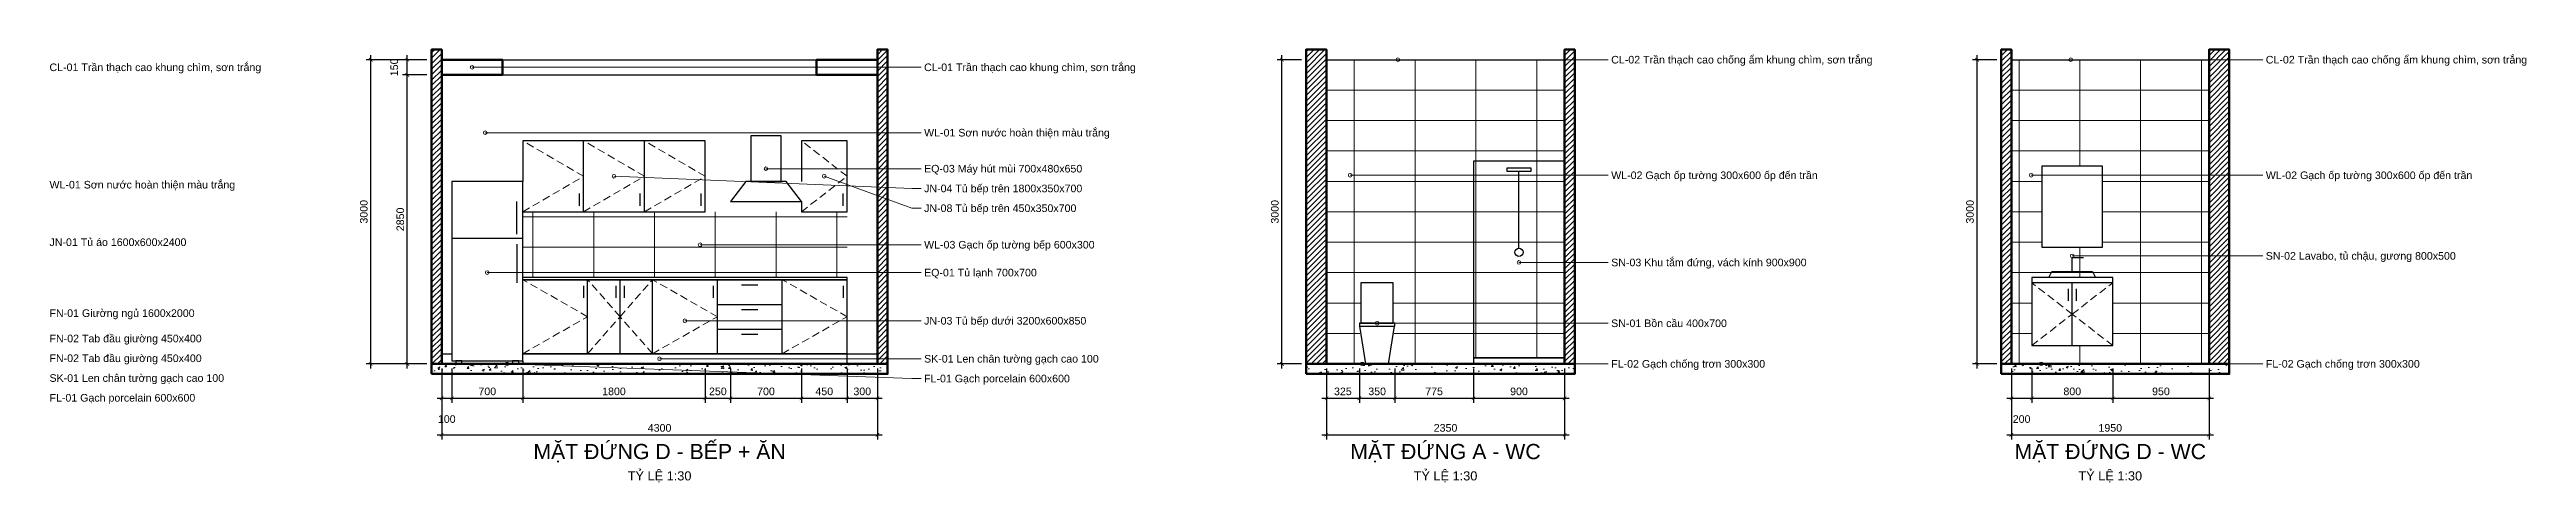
# Model space of a CAD drawing. Header units: millimetres. Extents: x -3500 to 198005, y -63125 to 18900.
# Drawn here: x 151529 to 175968, y -50834 to -46564 of the extents above; entities that cross this region are included whole.
import ezdxf
from ezdxf.enums import TextEntityAlignment as Align

# ---------------------------------------------------------------- set-up
doc = ezdxf.new("R2010")
doc.units = ezdxf.units.MM
doc.header["$LTSCALE"] = 40
doc.linetypes.add('HIDDEN', pattern=[9.525, 6.35, -3.175])
for name, color, linetype, lineweight in [('A-ANNO-DIMS', 1, 'Continuous', 18), ('A-ANNO-NOTE', 7, 'Continuous', 18), ('A-ANNO-TEXT', 7, 'Continuous', 18), ('A-ELEV', 7, 'Continuous', 25), ('A-ELEV-OTLN', 7, 'Continuous', 50), ('A-ELEV-PATT', 8, 'Continuous', 9), ('A-GLAZ', 4, 'Continuous', 25), ('A-HIDD', 8, 'HIDDEN', 18), ('A-SECT', 7, 'Continuous', 50), ('A-SECT-PATT', 8, 'Continuous', 9)]:
    doc.layers.add(name, color=color, linetype=linetype, lineweight=lineweight)
doc.styles.add('MCP-ARIAL', font='arial.ttf')
doc.dimstyles.new('MCP-1-30', dxfattribs={"dimscale": 30, "dimtxt": 2.5, "dimasz": 1.2, "dimexe": 1.5, "dimexo": 1.5, "dimgap": 1, "dimtad": 1, "dimdec": 0, "dimdsep": 46, "dimtxsty": 'MCP-ARIAL', "dimblk": 'ARCHTICK', "dimblk1": 'ARCHTICK', "dimblk2": 'ARCHTICK', "dimcen": 0.09, "dimdle": 1.5, "dimclrd": 256, "dimclre": 256, "dimclrt": 256, "dimadec": 0, "dimazin": 0, "dimtfac": 1, "dimtdec": 4, "dimtmove": 2, "dimatfit": 3, "dimfxl": 1, "dimtolj": 1, "dimtzin": 0, "dimarcsym": 0})

# ---------------------------------------------------------------- blocks, each defined once
blk = doc.blocks.new('_ArchTick')
at = {"color": 0, "linetype": 'ByBlock', "const_width": 0.15}
blk.add_lwpolyline([(-0.5, -0.5), (0.5, 0.5)], dxfattribs=at)
blk = doc.blocks.new('*D178')
at = {"layer": 'A-ANNO-DIMS', "lineweight": -2, "transparency": 16777216}
for p, q in [((155398, -49709), (155398, -50049)), ((155498, -49709), (155498, -50049)), ((155353, -50004), (155543, -50004))]:
    blk.add_line(p, q, dxfattribs=at)
at = {"layer": 'Defpoints', "color": 0, "transparency": 16777216}
for p in [(155398, -49664), (155498, -49664), (155498, -50004)]:
    blk.add_point(p, dxfattribs=at)
at = {"layer": 'A-ANNO-DIMS', "lineweight": -2, "transparency": 16777216, "xscale": 36, "yscale": 36, "zscale": 36, "rotation": 180}
blk.add_blockref('_ArchTick', (155398, -50004), dxfattribs=at)
at = {"layer": 'A-ANNO-DIMS', "lineweight": -2, "transparency": 16777216, "xscale": 36, "yscale": 36, "zscale": 36}
blk.add_blockref('_ArchTick', (155498, -50004), dxfattribs=at)
at = {"layer": 'A-ANNO-DIMS', "transparency": 16777216, "insert": (155448, -50209), "char_height": 75, "attachment_point": 5, "style": 'MCP-ARIAL'}
blk.add_mtext('\\A1;100', dxfattribs=at)
blk = doc.blocks.new('*D179')
at = {"layer": 'A-ANNO-DIMS', "lineweight": -2, "transparency": 16777216}
for p, q in [((155498, -49709), (155498, -50049)), ((156198, -49709), (156198, -50049)), ((155453, -50004), (156243, -50004))]:
    blk.add_line(p, q, dxfattribs=at)
at = {"layer": 'Defpoints', "color": 0, "transparency": 16777216}
for p in [(155498, -49664), (156198, -49664), (156198, -50004)]:
    blk.add_point(p, dxfattribs=at)
at = {"layer": 'A-ANNO-DIMS', "lineweight": -2, "transparency": 16777216, "xscale": 36, "yscale": 36, "zscale": 36, "rotation": 180}
blk.add_blockref('_ArchTick', (155498, -50004), dxfattribs=at)
at = {"layer": 'A-ANNO-DIMS', "lineweight": -2, "transparency": 16777216, "xscale": 36, "yscale": 36, "zscale": 36}
blk.add_blockref('_ArchTick', (156198, -50004), dxfattribs=at)
at = {"layer": 'A-ANNO-DIMS', "transparency": 16777216, "insert": (155848, -49936), "char_height": 75, "attachment_point": 5, "style": 'MCP-ARIAL'}
blk.add_mtext('\\A1;700', dxfattribs=at)
blk = doc.blocks.new('*D180')
at = {"layer": 'A-ANNO-DIMS', "lineweight": -2, "transparency": 16777216}
for p, q in [((156198, -49709), (156198, -50049)), ((157998, -49709), (157998, -50049)), ((156153, -50004), (158043, -50004))]:
    blk.add_line(p, q, dxfattribs=at)
at = {"layer": 'Defpoints', "color": 0, "transparency": 16777216}
for p in [(156198, -49664), (157998, -49664), (157998, -50004)]:
    blk.add_point(p, dxfattribs=at)
at = {"layer": 'A-ANNO-DIMS', "lineweight": -2, "transparency": 16777216, "xscale": 36, "yscale": 36, "zscale": 36, "rotation": 180}
blk.add_blockref('_ArchTick', (156198, -50004), dxfattribs=at)
at = {"layer": 'A-ANNO-DIMS', "lineweight": -2, "transparency": 16777216, "xscale": 36, "yscale": 36, "zscale": 36}
blk.add_blockref('_ArchTick', (157998, -50004), dxfattribs=at)
at = {"layer": 'A-ANNO-DIMS', "transparency": 16777216, "insert": (157098, -49936), "char_height": 75, "attachment_point": 5, "style": 'MCP-ARIAL'}
blk.add_mtext('\\A1;1800', dxfattribs=at)
blk = doc.blocks.new('*D181')
at = {"layer": 'A-ANNO-DIMS', "lineweight": -2, "transparency": 16777216}
for p, q in [((157998, -49709), (157998, -50049)), ((158248, -49709), (158248, -50049)), ((157953, -50004), (158293, -50004))]:
    blk.add_line(p, q, dxfattribs=at)
at = {"layer": 'Defpoints', "color": 0, "transparency": 16777216}
for p in [(157998, -49664), (158248, -49664), (158248, -50004)]:
    blk.add_point(p, dxfattribs=at)
at = {"layer": 'A-ANNO-DIMS', "lineweight": -2, "transparency": 16777216, "xscale": 36, "yscale": 36, "zscale": 36, "rotation": 180}
blk.add_blockref('_ArchTick', (157998, -50004), dxfattribs=at)
at = {"layer": 'A-ANNO-DIMS', "lineweight": -2, "transparency": 16777216, "xscale": 36, "yscale": 36, "zscale": 36}
blk.add_blockref('_ArchTick', (158248, -50004), dxfattribs=at)
at = {"layer": 'A-ANNO-DIMS', "transparency": 16777216, "insert": (158123, -49936), "char_height": 75, "attachment_point": 5, "style": 'MCP-ARIAL'}
blk.add_mtext('\\A1;250', dxfattribs=at)
blk = doc.blocks.new('*D182')
at = {"layer": 'A-ANNO-DIMS', "lineweight": -2, "transparency": 16777216}
for p, q in [((158248, -49709), (158248, -50049)), ((158948, -49709), (158948, -50049)), ((158203, -50004), (158993, -50004))]:
    blk.add_line(p, q, dxfattribs=at)
at = {"layer": 'Defpoints', "color": 0, "transparency": 16777216}
for p in [(158248, -49664), (158948, -49664), (158948, -50004)]:
    blk.add_point(p, dxfattribs=at)
at = {"layer": 'A-ANNO-DIMS', "lineweight": -2, "transparency": 16777216, "xscale": 36, "yscale": 36, "zscale": 36, "rotation": 180}
blk.add_blockref('_ArchTick', (158248, -50004), dxfattribs=at)
at = {"layer": 'A-ANNO-DIMS', "lineweight": -2, "transparency": 16777216, "xscale": 36, "yscale": 36, "zscale": 36}
blk.add_blockref('_ArchTick', (158948, -50004), dxfattribs=at)
at = {"layer": 'A-ANNO-DIMS', "transparency": 16777216, "insert": (158598, -49936), "char_height": 75, "attachment_point": 5, "style": 'MCP-ARIAL'}
blk.add_mtext('\\A1;700', dxfattribs=at)
blk = doc.blocks.new('*D183')
at = {"layer": 'A-ANNO-DIMS', "lineweight": -2, "transparency": 16777216}
for p, q in [((158948, -49709), (158948, -50049)), ((159398, -49709), (159398, -50049)), ((158903, -50004), (159443, -50004))]:
    blk.add_line(p, q, dxfattribs=at)
at = {"layer": 'Defpoints', "color": 0, "transparency": 16777216}
for p in [(158948, -49664), (159398, -49664), (159398, -50004)]:
    blk.add_point(p, dxfattribs=at)
at = {"layer": 'A-ANNO-DIMS', "lineweight": -2, "transparency": 16777216, "xscale": 36, "yscale": 36, "zscale": 36, "rotation": 180}
blk.add_blockref('_ArchTick', (158948, -50004), dxfattribs=at)
at = {"layer": 'A-ANNO-DIMS', "lineweight": -2, "transparency": 16777216, "xscale": 36, "yscale": 36, "zscale": 36}
blk.add_blockref('_ArchTick', (159398, -50004), dxfattribs=at)
at = {"layer": 'A-ANNO-DIMS', "transparency": 16777216, "insert": (159173, -49936), "char_height": 75, "attachment_point": 5, "style": 'MCP-ARIAL'}
blk.add_mtext('\\A1;450', dxfattribs=at)
blk = doc.blocks.new('*D184')
at = {"layer": 'A-ANNO-DIMS', "lineweight": -2, "transparency": 16777216}
for p, q in [((159398, -49709), (159398, -50049)), ((159698, -49709), (159698, -50049)), ((159353, -50004), (159743, -50004))]:
    blk.add_line(p, q, dxfattribs=at)
at = {"layer": 'Defpoints', "color": 0, "transparency": 16777216}
for p in [(159398, -49664), (159698, -49664), (159698, -50004)]:
    blk.add_point(p, dxfattribs=at)
at = {"layer": 'A-ANNO-DIMS', "lineweight": -2, "transparency": 16777216, "xscale": 36, "yscale": 36, "zscale": 36, "rotation": 180}
blk.add_blockref('_ArchTick', (159398, -50004), dxfattribs=at)
at = {"layer": 'A-ANNO-DIMS', "lineweight": -2, "transparency": 16777216, "xscale": 36, "yscale": 36, "zscale": 36}
blk.add_blockref('_ArchTick', (159698, -50004), dxfattribs=at)
at = {"layer": 'A-ANNO-DIMS', "transparency": 16777216, "insert": (159548, -49936), "char_height": 75, "attachment_point": 5, "style": 'MCP-ARIAL'}
blk.add_mtext('\\A1;300', dxfattribs=at)
blk = doc.blocks.new('*D185')
at = {"layer": 'A-ANNO-DIMS', "lineweight": -2, "transparency": 16777216}
for p, q in [((155398, -49709), (155398, -50409)), ((159698, -49709), (159698, -50409)), ((155353, -50364), (159743, -50364))]:
    blk.add_line(p, q, dxfattribs=at)
at = {"layer": 'Defpoints', "color": 0, "transparency": 16777216}
for p in [(155398, -49664), (159698, -49664), (159698, -50364)]:
    blk.add_point(p, dxfattribs=at)
at = {"layer": 'A-ANNO-DIMS', "lineweight": -2, "transparency": 16777216, "xscale": 36, "yscale": 36, "zscale": 36, "rotation": 180}
blk.add_blockref('_ArchTick', (155398, -50364), dxfattribs=at)
at = {"layer": 'A-ANNO-DIMS', "lineweight": -2, "transparency": 16777216, "xscale": 36, "yscale": 36, "zscale": 36}
blk.add_blockref('_ArchTick', (159698, -50364), dxfattribs=at)
at = {"layer": 'A-ANNO-DIMS', "transparency": 16777216, "insert": (157548, -50296), "char_height": 75, "attachment_point": 5, "style": 'MCP-ARIAL'}
blk.add_mtext('\\A1;4300', dxfattribs=at)
blk = doc.blocks.new('*D186')
at = {"layer": 'A-ANNO-DIMS', "lineweight": -2, "transparency": 16777216}
for p, q in [((155253, -46814), (155013, -46814)), ((155058, -49709), (155058, -46769)), ((155253, -49664), (155013, -49664))]:
    blk.add_line(p, q, dxfattribs=at)
at = {"layer": 'Defpoints', "color": 0, "transparency": 16777216}
for p in [(155058, -46814), (155298, -46814), (155298, -49664)]:
    blk.add_point(p, dxfattribs=at)
at = {"layer": 'A-ANNO-DIMS', "lineweight": -2, "transparency": 16777216, "xscale": 36, "yscale": 36, "zscale": 36}
for p, rotation in [((155058, -46814), 90), ((155058, -49664), 270)]:
    blk.add_blockref('_ArchTick', p, dxfattribs=dict(at, rotation=rotation))
at = {"layer": 'A-ANNO-DIMS', "transparency": 16777216, "insert": (154990, -48239), "char_height": 75, "attachment_point": 5, "rotation": 90, "style": 'MCP-ARIAL'}
blk.add_mtext('\\A1;2850', dxfattribs=at)
blk = doc.blocks.new('*D187')
at = {"layer": 'A-ANNO-DIMS', "lineweight": -2, "transparency": 16777216}
for p, q in [((155253, -46664), (155013, -46664)), ((155058, -46859), (155058, -46619)), ((155253, -46814), (155013, -46814))]:
    blk.add_line(p, q, dxfattribs=at)
at = {"layer": 'Defpoints', "color": 0, "transparency": 16777216}
for p in [(155058, -46664), (155298, -46664), (155298, -46814)]:
    blk.add_point(p, dxfattribs=at)
at = {"layer": 'A-ANNO-DIMS', "lineweight": -2, "transparency": 16777216, "xscale": 36, "yscale": 36, "zscale": 36}
for p, rotation in [((155058, -46664), 90), ((155058, -46814), 270)]:
    blk.add_blockref('_ArchTick', p, dxfattribs=dict(at, rotation=rotation))
at = {"layer": 'A-ANNO-DIMS', "transparency": 16777216, "insert": (154930, -46739), "char_height": 75, "attachment_point": 5, "rotation": 90, "style": 'MCP-ARIAL'}
blk.add_mtext('\\A1;150', dxfattribs=at)
blk = doc.blocks.new('*D188')
at = {"layer": 'A-ANNO-DIMS', "lineweight": -2, "transparency": 16777216}
for p, q in [((155253, -46664), (154653, -46664)), ((154698, -49709), (154698, -46619)), ((155253, -49664), (154653, -49664))]:
    blk.add_line(p, q, dxfattribs=at)
at = {"layer": 'Defpoints', "color": 0, "transparency": 16777216}
for p in [(154698, -46664), (155298, -46664), (155298, -49664)]:
    blk.add_point(p, dxfattribs=at)
at = {"layer": 'A-ANNO-DIMS', "lineweight": -2, "transparency": 16777216, "xscale": 36, "yscale": 36, "zscale": 36}
for p, rotation in [((154698, -46664), 90), ((154698, -49664), 270)]:
    blk.add_blockref('_ArchTick', p, dxfattribs=dict(at, rotation=rotation))
at = {"layer": 'A-ANNO-DIMS', "transparency": 16777216, "insert": (154630, -48164), "char_height": 75, "attachment_point": 5, "rotation": 90, "style": 'MCP-ARIAL'}
blk.add_mtext('\\A1;3000', dxfattribs=at)
blk = doc.blocks.new('*D189')
at = {"layer": 'A-ANNO-DIMS', "lineweight": -2, "transparency": 16777216}
for p, q in [((164128, -49709), (164128, -50049)), ((164453, -49709), (164453, -50049)), ((164083, -50004), (164498, -50004))]:
    blk.add_line(p, q, dxfattribs=at)
at = {"layer": 'Defpoints', "color": 0, "transparency": 16777216}
for p in [(164128, -49664), (164453, -49664), (164453, -50004)]:
    blk.add_point(p, dxfattribs=at)
at = {"layer": 'A-ANNO-DIMS', "lineweight": -2, "transparency": 16777216, "xscale": 36, "yscale": 36, "zscale": 36, "rotation": 180}
blk.add_blockref('_ArchTick', (164128, -50004), dxfattribs=at)
at = {"layer": 'A-ANNO-DIMS', "lineweight": -2, "transparency": 16777216, "xscale": 36, "yscale": 36, "zscale": 36}
blk.add_blockref('_ArchTick', (164453, -50004), dxfattribs=at)
at = {"layer": 'A-ANNO-DIMS', "transparency": 16777216, "insert": (164290, -49936), "char_height": 75, "attachment_point": 5, "style": 'MCP-ARIAL'}
blk.add_mtext('\\A1;325', dxfattribs=at)
blk = doc.blocks.new('*D190')
at = {"layer": 'A-ANNO-DIMS', "lineweight": -2, "transparency": 16777216}
for p, q in [((164453, -49709), (164453, -50049)), ((164803, -49709), (164803, -50049)), ((164408, -50004), (164848, -50004))]:
    blk.add_line(p, q, dxfattribs=at)
at = {"layer": 'Defpoints', "color": 0, "transparency": 16777216}
for p in [(164453, -49664), (164803, -49664), (164803, -50004)]:
    blk.add_point(p, dxfattribs=at)
at = {"layer": 'A-ANNO-DIMS', "lineweight": -2, "transparency": 16777216, "xscale": 36, "yscale": 36, "zscale": 36, "rotation": 180}
blk.add_blockref('_ArchTick', (164453, -50004), dxfattribs=at)
at = {"layer": 'A-ANNO-DIMS', "lineweight": -2, "transparency": 16777216, "xscale": 36, "yscale": 36, "zscale": 36}
blk.add_blockref('_ArchTick', (164803, -50004), dxfattribs=at)
at = {"layer": 'A-ANNO-DIMS', "transparency": 16777216, "insert": (164628, -49936), "char_height": 75, "attachment_point": 5, "style": 'MCP-ARIAL'}
blk.add_mtext('\\A1;350', dxfattribs=at)
blk = doc.blocks.new('*D191')
at = {"layer": 'A-ANNO-DIMS', "lineweight": -2, "transparency": 16777216}
for p, q in [((164803, -49709), (164803, -50049)), ((165578, -49709), (165578, -50049)), ((164758, -50004), (165623, -50004))]:
    blk.add_line(p, q, dxfattribs=at)
at = {"layer": 'Defpoints', "color": 0, "transparency": 16777216}
for p in [(164803, -49664), (165578, -49664), (165578, -50004)]:
    blk.add_point(p, dxfattribs=at)
at = {"layer": 'A-ANNO-DIMS', "lineweight": -2, "transparency": 16777216, "xscale": 36, "yscale": 36, "zscale": 36, "rotation": 180}
blk.add_blockref('_ArchTick', (164803, -50004), dxfattribs=at)
at = {"layer": 'A-ANNO-DIMS', "lineweight": -2, "transparency": 16777216, "xscale": 36, "yscale": 36, "zscale": 36}
blk.add_blockref('_ArchTick', (165578, -50004), dxfattribs=at)
at = {"layer": 'A-ANNO-DIMS', "transparency": 16777216, "insert": (165190, -49936), "char_height": 75, "attachment_point": 5, "style": 'MCP-ARIAL'}
blk.add_mtext('\\A1;775', dxfattribs=at)
blk = doc.blocks.new('*D192')
at = {"layer": 'A-ANNO-DIMS', "lineweight": -2, "transparency": 16777216}
for p, q in [((165578, -49709), (165578, -50049)), ((166478, -49709), (166478, -50049)), ((165533, -50004), (166523, -50004))]:
    blk.add_line(p, q, dxfattribs=at)
at = {"layer": 'Defpoints', "color": 0, "transparency": 16777216}
for p in [(165578, -49664), (166478, -49664), (166478, -50004)]:
    blk.add_point(p, dxfattribs=at)
at = {"layer": 'A-ANNO-DIMS', "lineweight": -2, "transparency": 16777216, "xscale": 36, "yscale": 36, "zscale": 36, "rotation": 180}
blk.add_blockref('_ArchTick', (165578, -50004), dxfattribs=at)
at = {"layer": 'A-ANNO-DIMS', "lineweight": -2, "transparency": 16777216, "xscale": 36, "yscale": 36, "zscale": 36}
blk.add_blockref('_ArchTick', (166478, -50004), dxfattribs=at)
at = {"layer": 'A-ANNO-DIMS', "transparency": 16777216, "insert": (166028, -49936), "char_height": 75, "attachment_point": 5, "style": 'MCP-ARIAL'}
blk.add_mtext('\\A1;900', dxfattribs=at)
blk = doc.blocks.new('*D193')
at = {"layer": 'A-ANNO-DIMS', "lineweight": -2, "transparency": 16777216}
for p, q in [((164128, -49709), (164128, -50409)), ((166478, -49709), (166478, -50409)), ((164083, -50364), (166523, -50364))]:
    blk.add_line(p, q, dxfattribs=at)
at = {"layer": 'Defpoints', "color": 0, "transparency": 16777216}
for p in [(164128, -49664), (166478, -49664), (166478, -50364)]:
    blk.add_point(p, dxfattribs=at)
at = {"layer": 'A-ANNO-DIMS', "lineweight": -2, "transparency": 16777216, "xscale": 36, "yscale": 36, "zscale": 36, "rotation": 180}
blk.add_blockref('_ArchTick', (164128, -50364), dxfattribs=at)
at = {"layer": 'A-ANNO-DIMS', "lineweight": -2, "transparency": 16777216, "xscale": 36, "yscale": 36, "zscale": 36}
blk.add_blockref('_ArchTick', (166478, -50364), dxfattribs=at)
at = {"layer": 'A-ANNO-DIMS', "transparency": 16777216, "insert": (165303, -50296), "char_height": 75, "attachment_point": 5, "style": 'MCP-ARIAL'}
blk.add_mtext('\\A1;2350', dxfattribs=at)
blk = doc.blocks.new('*D194')
at = {"layer": 'A-ANNO-DIMS', "lineweight": -2, "transparency": 16777216}
for p, q in [((163883, -46664), (163643, -46664)), ((163688, -49709), (163688, -46619)), ((163883, -49664), (163643, -49664))]:
    blk.add_line(p, q, dxfattribs=at)
at = {"layer": 'Defpoints', "color": 0, "transparency": 16777216}
for p in [(163688, -46664), (163928, -46664), (163928, -49664)]:
    blk.add_point(p, dxfattribs=at)
at = {"layer": 'A-ANNO-DIMS', "lineweight": -2, "transparency": 16777216, "xscale": 36, "yscale": 36, "zscale": 36}
for p, rotation in [((163688, -46664), 90), ((163688, -49664), 270)]:
    blk.add_blockref('_ArchTick', p, dxfattribs=dict(at, rotation=rotation))
at = {"layer": 'A-ANNO-DIMS', "transparency": 16777216, "insert": (163619, -48164), "char_height": 75, "attachment_point": 5, "rotation": 90, "style": 'MCP-ARIAL'}
blk.add_mtext('\\A1;3000', dxfattribs=at)
blk = doc.blocks.new('*D195')
at = {"layer": 'A-ANNO-DIMS', "lineweight": -2, "transparency": 16777216}
for p, q in [((170887, -49709), (170887, -50049)), ((171087, -49709), (171087, -50049)), ((170842, -50004), (171132, -50004))]:
    blk.add_line(p, q, dxfattribs=at)
at = {"layer": 'Defpoints', "color": 0, "transparency": 16777216}
for p in [(170887, -49664), (171087, -49664), (171087, -50004)]:
    blk.add_point(p, dxfattribs=at)
at = {"layer": 'A-ANNO-DIMS', "lineweight": -2, "transparency": 16777216, "xscale": 36, "yscale": 36, "zscale": 36, "rotation": 180}
blk.add_blockref('_ArchTick', (170887, -50004), dxfattribs=at)
at = {"layer": 'A-ANNO-DIMS', "lineweight": -2, "transparency": 16777216, "xscale": 36, "yscale": 36, "zscale": 36}
blk.add_blockref('_ArchTick', (171087, -50004), dxfattribs=at)
at = {"layer": 'A-ANNO-DIMS', "transparency": 16777216, "insert": (170987, -50209), "char_height": 75, "attachment_point": 5, "style": 'MCP-ARIAL'}
blk.add_mtext('\\A1;200', dxfattribs=at)
blk = doc.blocks.new('*D196')
at = {"layer": 'A-ANNO-DIMS', "lineweight": -2, "transparency": 16777216}
for p, q in [((171087, -49709), (171087, -50049)), ((171887, -49709), (171887, -50049)), ((171042, -50004), (171932, -50004))]:
    blk.add_line(p, q, dxfattribs=at)
at = {"layer": 'Defpoints', "color": 0, "transparency": 16777216}
for p in [(171087, -49664), (171887, -49664), (171887, -50004)]:
    blk.add_point(p, dxfattribs=at)
at = {"layer": 'A-ANNO-DIMS', "lineweight": -2, "transparency": 16777216, "xscale": 36, "yscale": 36, "zscale": 36, "rotation": 180}
blk.add_blockref('_ArchTick', (171087, -50004), dxfattribs=at)
at = {"layer": 'A-ANNO-DIMS', "lineweight": -2, "transparency": 16777216, "xscale": 36, "yscale": 36, "zscale": 36}
blk.add_blockref('_ArchTick', (171887, -50004), dxfattribs=at)
at = {"layer": 'A-ANNO-DIMS', "transparency": 16777216, "insert": (171487, -49936), "char_height": 75, "attachment_point": 5, "style": 'MCP-ARIAL'}
blk.add_mtext('\\A1;800', dxfattribs=at)
blk = doc.blocks.new('*D197')
at = {"layer": 'A-ANNO-DIMS', "lineweight": -2, "transparency": 16777216}
for p, q in [((171887, -49709), (171887, -50049)), ((172837, -49709), (172837, -50049)), ((171842, -50004), (172882, -50004))]:
    blk.add_line(p, q, dxfattribs=at)
at = {"layer": 'Defpoints', "color": 0, "transparency": 16777216}
for p in [(171887, -49664), (172837, -49664), (172837, -50004)]:
    blk.add_point(p, dxfattribs=at)
at = {"layer": 'A-ANNO-DIMS', "lineweight": -2, "transparency": 16777216, "xscale": 36, "yscale": 36, "zscale": 36, "rotation": 180}
blk.add_blockref('_ArchTick', (171887, -50004), dxfattribs=at)
at = {"layer": 'A-ANNO-DIMS', "lineweight": -2, "transparency": 16777216, "xscale": 36, "yscale": 36, "zscale": 36}
blk.add_blockref('_ArchTick', (172837, -50004), dxfattribs=at)
at = {"layer": 'A-ANNO-DIMS', "transparency": 16777216, "insert": (172362, -49936), "char_height": 75, "attachment_point": 5, "style": 'MCP-ARIAL'}
blk.add_mtext('\\A1;950', dxfattribs=at)
blk = doc.blocks.new('*D198')
at = {"layer": 'A-ANNO-DIMS', "lineweight": -2, "transparency": 16777216}
for p, q in [((170887, -49709), (170887, -50409)), ((172837, -49709), (172837, -50409)), ((170842, -50364), (172882, -50364))]:
    blk.add_line(p, q, dxfattribs=at)
at = {"layer": 'Defpoints', "color": 0, "transparency": 16777216}
for p in [(170887, -49664), (172837, -49664), (172837, -50364)]:
    blk.add_point(p, dxfattribs=at)
at = {"layer": 'A-ANNO-DIMS', "lineweight": -2, "transparency": 16777216, "xscale": 36, "yscale": 36, "zscale": 36, "rotation": 180}
blk.add_blockref('_ArchTick', (170887, -50364), dxfattribs=at)
at = {"layer": 'A-ANNO-DIMS', "lineweight": -2, "transparency": 16777216, "xscale": 36, "yscale": 36, "zscale": 36}
blk.add_blockref('_ArchTick', (172837, -50364), dxfattribs=at)
at = {"layer": 'A-ANNO-DIMS', "transparency": 16777216, "insert": (171862, -50296), "char_height": 75, "attachment_point": 5, "style": 'MCP-ARIAL'}
blk.add_mtext('\\A1;1950', dxfattribs=at)
blk = doc.blocks.new('*D199')
at = {"layer": 'A-ANNO-DIMS', "lineweight": -2, "transparency": 16777216}
for p, q in [((170742, -46664), (170502, -46664)), ((170547, -49709), (170547, -46619)), ((170742, -49664), (170502, -49664))]:
    blk.add_line(p, q, dxfattribs=at)
at = {"layer": 'Defpoints', "color": 0, "transparency": 16777216}
for p in [(170547, -46664), (170787, -46664), (170787, -49664)]:
    blk.add_point(p, dxfattribs=at)
at = {"layer": 'A-ANNO-DIMS', "lineweight": -2, "transparency": 16777216, "xscale": 36, "yscale": 36, "zscale": 36}
for p, rotation in [((170547, -46664), 90), ((170547, -49664), 270)]:
    blk.add_blockref('_ArchTick', p, dxfattribs=dict(at, rotation=rotation))
at = {"layer": 'A-ANNO-DIMS', "transparency": 16777216, "insert": (170478, -48164), "char_height": 75, "attachment_point": 5, "rotation": 90, "style": 'MCP-ARIAL'}
blk.add_mtext('\\A1;3000', dxfattribs=at)

msp = doc.modelspace()

# ---------------------------------------------------------------- hatches: boundary and pattern name
at = {"layer": 'A-SECT-PATT'}
h = msp.add_hatch(dxfattribs=at)
h.set_pattern_fill('ANSI31', color=256, scale=12, style=0)
h.paths.add_polyline_path([(155297.98, -49663.86), (155397.98, -49663.86), (155397.98, -46563.86), (155297.98, -46563.86)], flags=16)
h = msp.add_hatch(dxfattribs=at)
h.set_pattern_fill('ANSI31', color=256, scale=12, style=0)
h.paths.add_polyline_path([(159697.98, -49663.86), (159797.98, -49663.86), (159797.98, -46563.86), (159697.98, -46563.86)], flags=16)
h = msp.add_hatch(dxfattribs=at)
h.set_pattern_fill('ANSI31', color=256, scale=12, style=0)
h.paths.add_polyline_path([(163927.6, -49663.86), (164127.6, -49663.86), (164127.6, -46563.86), (163927.6, -46563.86)], flags=16)
h = msp.add_hatch(dxfattribs=at)
h.set_pattern_fill('ANSI31', color=256, scale=12, style=0)
h.paths.add_polyline_path([(166477.6, -49663.86), (166577.6, -49663.86), (166577.6, -46563.86), (166477.6, -46563.86)], flags=16)
h = msp.add_hatch(dxfattribs=at)
h.set_pattern_fill('ANSI31', color=256, scale=12, style=0)
h.paths.add_polyline_path([(170786.6, -49663.86), (170886.6, -49663.86), (170886.6, -46563.86), (170786.6, -46563.86)], flags=16)
h = msp.add_hatch(dxfattribs=at)
h.set_pattern_fill('ANSI31', color=256, scale=12, style=0)
h.paths.add_polyline_path([(172836.6, -49663.86), (173036.6, -49663.86), (173036.6, -46563.86), (172836.6, -46563.86)], flags=16)
h = msp.add_hatch(dxfattribs=at)
h.set_pattern_fill('AR-CONC', color=256, scale=1.2, style=0)
h.paths.add_polyline_path([(155297.98, -49763.86), (159797.98, -49763.86), (159797.98, -49663.86), (155297.98, -49663.86)], flags=16)
h = msp.add_hatch(dxfattribs=at)
h.set_pattern_fill('AR-CONC', color=256, scale=1.2, style=0)
h.paths.add_polyline_path([(163927.6, -49763.86), (166577.6, -49763.86), (166577.6, -49663.86), (163927.6, -49663.86)], flags=16)
h = msp.add_hatch(dxfattribs=at)
h.set_pattern_fill('AR-CONC', color=256, scale=1.2, style=0)
h.paths.add_polyline_path([(170786.6, -49763.86), (173036.6, -49763.86), (173036.6, -49663.86), (170786.6, -49663.86)], flags=16)

# ---------------------------------------------------------------- linework, layer by layer
at = {"layer": 'A-ANNO-NOTE'}
for points in [[(164832.6, -46663.86), (166817.6, -46663.86), (166907.6, -46663.86)], [(171471.6, -46663.86), (173276.6, -46663.86), (173366.6, -46663.86)], [(155697.98, -46738.86), (160037.98, -46738.86), (160127.98, -46738.86)], [(155827.98, -47383.86), (160037.98, -47383.86), (160127.98, -47383.86)], [(157097.98, -47813.86), (160037.98, -47933.86), (160127.98, -47933.86)], [(158597.98, -47738.86), (160037.98, -47738.86), (160127.98, -47738.86)], [(159172.98, -47813.86), (160037.98, -48128.86), (160127.98, -48128.86)], [(164362.6, -47803.86), (166817.6, -47803.86), (166907.6, -47803.86)], [(171081.6, -47803.86), (173276.6, -47803.86), (173366.6, -47803.86)], [(157947.98, -48488.86), (160037.98, -48488.86), (160127.98, -48488.86)], [(171486.6, -48598.86), (173276.6, -48598.86), (173366.6, -48598.86)], [(155847.98, -48763.86), (160037.98, -48763.86), (160127.98, -48763.86)], [(166027.6, -48663.86), (166817.6, -48663.86), (166907.6, -48663.86)], [(157797.98, -49238.86), (160037.98, -49238.86), (160127.98, -49238.86)], [(164627.6, -49263.86), (166817.6, -49263.86), (166907.6, -49263.86)], [(156042.98, -49663.86), (160037.98, -49808.86), (160127.98, -49808.86)], [(157547.98, -49613.86), (160037.98, -49613.86), (160127.98, -49613.86)], [(164480.1, -49663.86), (166817.6, -49663.86), (166907.6, -49663.86)], [(171179.1, -49663.86), (173276.6, -49663.86), (173366.6, -49663.86)]]:
    msp.add_lwpolyline(points, dxfattribs=at)
for centre in [(164832.6, -46663.86), (171471.6, -46663.86), (155697.98, -46738.86), (155827.98, -47383.86), (157097.98, -47813.86), (158597.98, -47738.86), (159172.98, -47813.86), (164362.6, -47803.86), (171081.6, -47803.86), (157947.98, -48488.86), (171486.6, -48598.86), (155847.98, -48763.86), (166027.6, -48663.86), (157797.98, -49238.86), (164627.6, -49263.86), (157547.98, -49613.86), (156042.98, -49663.86), (164480.1, -49663.86), (171179.1, -49663.86)]:
    msp.add_circle(centre, 18, dxfattribs=at)
at = {"layer": 'A-ELEV'}
for p, q in [((155397.98, -46663.86), (159697.98, -46663.86)), ((155997.98, -46813.86), (155997.98, -46663.86)), ((159097.98, -46813.86), (159097.98, -46663.86)), ((164127.6, -46663.86), (166477.6, -46663.86)), ((170886.6, -46663.86), (172836.6, -46663.86)), ((155397.98, -46813.86), (159697.98, -46813.86)), ((156797.98, -47463.86), (156197.98, -47463.86)), ((156197.98, -47463.86), (156197.98, -47863.86)), ((156797.98, -48163.86), (156797.98, -47463.86)), ((157397.98, -47463.86), (156797.98, -47463.86)), ((157397.98, -48163.86), (157397.98, -47463.86)), ((157997.98, -47463.86), (157397.98, -47463.86)), ((157997.98, -48163.86), (157997.98, -47463.86)), ((158747.98, -47413.86), (158447.98, -47413.86)), ((158447.98, -47413.86), (158447.98, -47863.86)), ((158747.98, -47863.86), (158747.98, -47413.86)), ((159397.98, -47463.86), (158947.98, -47463.86)), ((158947.98, -47463.86), (158947.98, -47863.86)), ((159397.98, -48163.86), (159397.98, -47463.86)), ((156197.98, -47863.86), (155497.98, -47863.86)), ((155497.98, -47863.86), (155497.98, -49633.86)), ((156197.98, -49633.86), (156197.98, -47863.86)), ((158397.98, -47863.86), (158247.98, -48063.86)), ((158797.98, -47863.86), (158397.98, -47863.86)), ((158447.98, -47863.86), (158747.98, -47863.86)), ((158947.98, -48063.86), (158797.98, -47863.86)), ((166147.6, -47733.86), (165907.6, -47733.86)), ((165907.6, -47733.86), (165907.6, -47763.86)), ((165907.6, -47763.86), (166147.6, -47763.86)), ((166027.6, -48523.86), (166027.6, -47763.86)), ((166147.6, -47763.86), (166147.6, -47733.86)), ((171786.6, -47713.86), (171186.6, -47713.86)), ((171186.6, -47713.86), (171186.6, -48513.86)), ((171786.6, -48513.86), (171786.6, -47713.86)), ((156137.98, -48383.86), (156137.98, -48063.86)), ((156757.98, -48103.86), (156757.98, -47983.86)), ((157357.98, -48103.86), (157357.98, -47983.86)), ((157957.98, -48103.86), (157957.98, -47983.86)), ((158247.98, -48063.86), (158947.98, -48063.86)), ((158947.98, -48063.86), (158947.98, -48163.86)), ((159357.98, -48103.86), (159357.98, -47983.86)), ((156197.98, -48163.86), (156797.98, -48163.86)), ((156797.98, -48163.86), (157397.98, -48163.86)), ((157397.98, -48163.86), (157997.98, -48163.86)), ((158947.98, -48163.86), (159397.98, -48163.86)), ((155497.98, -48423.86), (156197.98, -48423.86)), ((156137.98, -48483.86), (156137.98, -48863.86)), ((171186.6, -48513.86), (171786.6, -48513.86)), ((171486.6, -48753.86), (171486.6, -48613.86)), ((171486.6, -48613.86), (171596.6, -48613.86)), ((159397.98, -48813.86), (156197.98, -48813.86)), ((156197.98, -48833.86), (159397.98, -48833.86)), ((156837.98, -48833.86), (156197.98, -48833.86)), ((156837.98, -49563.86), (156837.98, -48833.86)), ((157477.98, -48833.86), (156837.98, -48833.86)), ((157157.98, -49563.86), (157157.98, -48833.86)), ((157477.98, -49563.86), (157477.98, -48833.86)), ((158117.98, -48833.86), (157477.98, -48833.86)), ((158117.98, -49563.86), (158117.98, -48833.86)), ((158757.98, -48833.86), (158117.98, -48833.86)), ((158757.98, -49563.86), (158757.98, -48833.86)), ((159397.98, -48833.86), (158757.98, -48833.86)), ((159397.98, -48833.86), (159397.98, -48813.86)), ((159397.98, -49563.86), (159397.98, -48833.86)), ((164787.6, -48863.86), (164467.6, -48863.86)), ((164467.6, -48863.86), (164467.6, -49263.86)), ((164787.6, -49263.86), (164787.6, -48863.86)), ((171886.6, -48813.86), (171086.6, -48813.86)), ((171086.6, -48813.86), (171086.6, -48863.86)), ((171886.6, -48863.86), (171086.6, -48863.86)), ((171086.6, -48863.86), (171086.6, -49483.86)), ((171256.6, -48813.86), (171286.6, -48753.86)), ((171286.6, -48753.86), (171686.6, -48753.86)), ((171486.6, -49483.86), (171486.6, -48863.86)), ((171686.6, -48753.86), (171716.6, -48813.86)), ((171886.6, -48863.86), (171886.6, -48813.86)), ((171886.6, -49483.86), (171886.6, -48863.86)), ((156797.98, -48893.86), (156797.98, -49013.86)), ((157117.98, -48893.86), (157117.98, -49013.86)), ((157197.98, -48893.86), (157197.98, -49013.86)), ((158077.98, -48893.86), (158077.98, -49013.86)), ((158117.98, -49077.19), (158757.98, -49077.19)), ((158357.98, -48883.86), (158517.98, -48883.86)), ((159357.98, -48893.86), (159357.98, -49013.86)), ((171446.6, -48923.86), (171446.6, -49043.86)), ((171526.6, -48923.86), (171526.6, -49043.86)), ((158117.98, -49320.52), (158757.98, -49320.52)), ((158357.98, -49127.19), (158517.98, -49127.19)), ((164802.6, -49263.86), (164452.6, -49263.86)), ((164452.6, -49263.86), (164452.6, -49293.86)), ((164452.6, -49293.86), (164802.6, -49293.86)), ((164457.6, -49293.86), (164797.6, -49293.86)), ((164517.6, -49663.86), (164457.6, -49293.86)), ((164467.6, -49263.86), (164787.6, -49263.86)), ((164797.6, -49293.86), (164737.6, -49663.86)), ((164802.6, -49293.86), (164802.6, -49263.86)), ((155397.98, -49563.86), (155497.98, -49563.86)), ((159397.98, -49563.86), (156197.98, -49563.86)), ((156197.98, -49563.86), (156837.98, -49563.86)), ((156837.98, -49563.86), (157477.98, -49563.86)), ((157477.98, -49563.86), (158117.98, -49563.86)), ((158117.98, -49563.86), (158757.98, -49563.86)), ((158357.98, -49370.52), (158517.98, -49370.52)), ((158757.98, -49563.86), (159397.98, -49563.86)), ((159397.98, -49563.86), (159697.98, -49563.86)), ((159397.98, -49663.86), (159397.98, -49563.86)), ((166477.6, -49603.86), (165577.6, -49603.86)), ((165577.6, -49603.86), (165577.6, -49663.86)), ((166477.6, -49663.86), (166477.6, -49603.86)), ((171086.6, -49483.86), (171886.6, -49483.86)), ((155497.98, -49633.86), (156197.98, -49633.86)), ((155597.98, -49633.86), (155537.98, -49633.86)), ((155537.98, -49633.86), (155537.98, -49663.86)), ((155537.98, -49663.86), (155597.98, -49663.86)), ((155597.98, -49663.86), (155597.98, -49633.86)), ((156157.98, -49633.86), (156097.98, -49633.86)), ((156097.98, -49633.86), (156097.98, -49663.86)), ((156097.98, -49663.86), (156157.98, -49663.86)), ((156157.98, -49663.86), (156157.98, -49633.86)), ((156197.98, -49633.86), (156197.98, -49663.86)), ((156197.98, -49663.86), (159397.98, -49663.86)), ((164737.6, -49663.86), (164517.6, -49663.86)), ((165577.6, -49663.86), (166477.6, -49663.86))]:
    msp.add_line(p, q, dxfattribs=at)
msp.add_circle((166027.6, -48563.86), 40, dxfattribs=at)
at = {"layer": 'A-ELEV-OTLN'}
for p, q in [((155397.98, -49663.86), (159697.98, -49663.86)), ((164127.6, -49663.86), (166477.6, -49663.86)), ((170886.6, -49663.86), (172836.6, -49663.86))]:
    msp.add_line(p, q, dxfattribs=at)
at = {"layer": 'A-ELEV-PATT'}
for p, q in [((164402.6, -49663.86), (164402.6, -46663.86)), ((165002.6, -49663.86), (165002.6, -46663.86)), ((165602.6, -49603.86), (165602.6, -46663.86)), ((166202.6, -49603.86), (166202.6, -46663.86)), ((170961.6, -49663.86), (170961.6, -46663.86)), ((171561.6, -47713.86), (171561.6, -46663.86)), ((172161.6, -49663.86), (172161.6, -46663.86)), ((172761.6, -49663.86), (172761.6, -46663.86)), ((164127.6, -46963.86), (166477.6, -46963.86)), ((170886.6, -46963.86), (172836.6, -46963.86)), ((164127.6, -47263.86), (166477.6, -47263.86)), ((170886.6, -47263.86), (172836.6, -47263.86)), ((164127.6, -47563.86), (166477.6, -47563.86)), ((170886.6, -47563.86), (172836.6, -47563.86)), ((164127.6, -47863.86), (166477.6, -47863.86)), ((170886.6, -47863.86), (171186.6, -47863.86)), ((171786.6, -47863.86), (172836.6, -47863.86)), ((156197.98, -48213.86), (159397.98, -48213.86)), ((156297.98, -48813.86), (156297.98, -48163.86)), ((156897.98, -48813.86), (156897.98, -48163.86)), ((157497.98, -48813.86), (157497.98, -48163.86)), ((158097.98, -48813.86), (158097.98, -48163.86)), ((158697.98, -48813.86), (158697.98, -48163.86)), ((159297.98, -48813.86), (159297.98, -48163.86)), ((164127.6, -48163.86), (166477.6, -48163.86)), ((170886.6, -48163.86), (171186.6, -48163.86)), ((171786.6, -48163.86), (172836.6, -48163.86)), ((156197.98, -48513.86), (159397.98, -48513.86)), ((164127.6, -48463.86), (166477.6, -48463.86)), ((170886.6, -48463.86), (171186.6, -48463.86)), ((171561.6, -48813.86), (171561.6, -48513.86)), ((171786.6, -48463.86), (172836.6, -48463.86)), ((164127.6, -48763.86), (166477.6, -48763.86)), ((170886.6, -48763.86), (172836.6, -48763.86)), ((164127.6, -49063.86), (164467.6, -49063.86)), ((164787.6, -49063.86), (166477.6, -49063.86)), ((170886.6, -49063.86), (171086.6, -49063.86)), ((171886.6, -49063.86), (172836.6, -49063.86)), ((164127.6, -49363.86), (164457.6, -49363.86)), ((164797.6, -49363.86), (166477.6, -49363.86)), ((170886.6, -49363.86), (171086.6, -49363.86)), ((171886.6, -49363.86), (172836.6, -49363.86)), ((171561.6, -49663.86), (171561.6, -49483.86))]:
    msp.add_line(p, q, dxfattribs=at)
at = {"layer": 'A-GLAZ'}
for p, q in [((166477.6, -47663.86), (165577.6, -47663.86)), ((165577.6, -47663.86), (165577.6, -49603.86)), ((166477.6, -49603.86), (166477.6, -47663.86)), ((165577.6, -49603.86), (166477.6, -49603.86))]:
    msp.add_line(p, q, dxfattribs=at)
at = {"layer": 'A-HIDD', "ltscale": 0.3}
for p, q in [((156797.98, -47813.86), (156197.98, -47463.86)), ((157397.98, -47813.86), (156797.98, -47463.86)), ((157997.98, -47813.86), (157397.98, -47463.86)), ((159397.98, -47813.86), (158947.98, -47463.86)), ((156197.98, -48163.86), (156797.98, -47813.86)), ((156797.98, -48163.86), (157397.98, -47813.86)), ((157397.98, -48163.86), (157997.98, -47813.86)), ((158947.98, -48163.86), (159397.98, -47813.86)), ((156837.98, -49198.86), (156197.98, -48833.86)), ((157157.98, -49198.86), (156837.98, -48833.86)), ((157157.98, -49198.86), (157477.98, -48833.86)), ((158117.98, -49198.86), (157477.98, -48833.86)), ((159397.98, -49198.86), (158757.98, -48833.86)), ((171486.6, -49173.86), (171086.6, -48863.86)), ((171486.6, -49173.86), (171886.6, -48863.86)), ((156197.98, -49563.86), (156837.98, -49198.86)), ((156837.98, -49563.86), (157157.98, -49198.86)), ((157477.98, -49563.86), (157157.98, -49198.86)), ((157477.98, -49563.86), (158117.98, -49198.86)), ((158757.98, -49563.86), (159397.98, -49198.86)), ((171086.6, -49483.86), (171486.6, -49173.86)), ((171886.6, -49483.86), (171486.6, -49173.86))]:
    msp.add_line(p, q, dxfattribs=at)
at = {"layer": 'A-SECT'}
for points in [[(155297.98, -49663.86), (155397.98, -49663.86), (155397.98, -46563.86), (155297.98, -46563.86)], [(155397.98, -46813.86), (155997.98, -46813.86), (155997.98, -46663.86), (155397.98, -46663.86)], [(159097.98, -46813.86), (159697.98, -46813.86), (159697.98, -46663.86), (159097.98, -46663.86)], [(159697.98, -49663.86), (159797.98, -49663.86), (159797.98, -46563.86), (159697.98, -46563.86)], [(163927.6, -49663.86), (164127.6, -49663.86), (164127.6, -46563.86), (163927.6, -46563.86)], [(166477.6, -49663.86), (166577.6, -49663.86), (166577.6, -46563.86), (166477.6, -46563.86)], [(170786.6, -49663.86), (170886.6, -49663.86), (170886.6, -46563.86), (170786.6, -46563.86)], [(172836.6, -49663.86), (173036.6, -49663.86), (173036.6, -46563.86), (172836.6, -46563.86)], [(155297.98, -49763.86), (159797.98, -49763.86), (159797.98, -49663.86), (155297.98, -49663.86)], [(163927.6, -49763.86), (166577.6, -49763.86), (166577.6, -49663.86), (163927.6, -49663.86)], [(170786.6, -49763.86), (173036.6, -49763.86), (173036.6, -49663.86), (170786.6, -49663.86)]]:
    msp.add_lwpolyline(points, close=True, dxfattribs=at)

# ---------------------------------------------------------------- texts
at = {"layer": 'A-ANNO-NOTE', "style": 'MCP-ARIAL'}
for s, p in [('CL-02 Trần thạch cao chống ẩm khung chìm, sơn trắng', (166937.6, -46663.86)), ('CL-02 Trần thạch cao chống ẩm khung chìm, sơn trắng', (173396.6, -46663.86)), ('CL-01 Trần thạch cao khung chìm, sơn trắng', (151528.37, -46738.86)), ('CL-01 Trần thạch cao khung chìm, sơn trắng', (160157.98, -46738.86)), ('WL-01 Sơn nước hoàn thiện màu trắng', (160157.98, -47383.86)), ('WL-01 Sơn nước hoàn thiện màu trắng', (151528.37, -47896.86)), ('JN-04 Tủ bếp trên 1800x350x700', (160157.98, -47933.86)), ('EQ-03 Máy hút mùi 700x480x650', (160157.98, -47738.86)), ('WL-02 Gạch ốp tường 300x600 ốp đến trần', (166937.6, -47803.86)), ('WL-02 Gạch ốp tường 300x600 ốp đến trần', (173396.6, -47803.86)), ('JN-08 Tủ bếp trên 450x350x700', (160157.98, -48128.86)), ('JN-01 Tủ áo 1600x600x2400', (151528.37, -48463.86)), ('WL-03 Gạch ốp tường bếp 600x300', (160157.98, -48488.86)), ('SN-03 Khu tắm đứng, vách kính 900x900', (166937.6, -48663.86)), ('SN-02 Lavabo, tủ chậu, gương 800x500', (173396.6, -48598.86)), ('EQ-01 Tủ lạnh 700x700', (160157.98, -48763.86)), ('FN-01 Giường ngủ 1600x2000', (151528.37, -49163.86)), ('FN-02 Tab đầu giường 450x400', (151528.37, -49413.86)), ('JN-03 Tủ bếp dưới 3200x600x850', (160157.98, -49238.86)), ('SN-01 Bồn cầu 400x700', (166937.6, -49263.86)), ('FN-02 Tab đầu giường 450x400', (151528.37, -49608.86)), ('SK-01 Len chân tường gạch cao 100', (160157.98, -49613.86)), ('SK-01 Len chân tường gạch cao 100', (151528.37, -49803.86)), ('FL-01 Gạch porcelain 600x600', (160157.98, -49808.86)), ('FL-02 Gạch chống trơn 300x300', (166937.6, -49663.86)), ('FL-02 Gạch chống trơn 300x300', (173396.6, -49663.86)), ('FL-01 Gạch porcelain 600x600', (151528.37, -49998.86))]:
    msp.add_text(s, height=75, dxfattribs=at).set_placement(p, align=Align.MIDDLE_LEFT)
at = {"layer": 'A-ANNO-TEXT', "style": 'MCP-ARIAL'}
for s, height, p in [('MẶT ĐỨNG D - BẾP + ĂN', 150, (157547.98, -50603.86)), ('MẶT ĐỨNG A - WC', 150, (165302.6, -50603.86)), ('MẶT ĐỨNG D - WC', 150, (171861.6, -50603.86)), ('TỶ LỆ 1:30', 90, (157547.98, -50813.86)), ('TỶ LỆ 1:30', 90, (165302.6, -50813.86)), ('TỶ LỆ 1:30', 90, (171861.6, -50813.86))]:
    msp.add_text(s, height=height, dxfattribs=at).set_placement(p, align=Align.CENTER)

# ---------------------------------------------------------------- dimensions: what is measured, and where the dimension line sits
at = {"layer": 'A-ANNO-DIMS'}
for base, p1, p2, picture, middle in [((154697.98, -46663.86), (155297.98, -49663.86), (155297.98, -46663.86), '*D188', (154629.661, -48163.86)), ((155057.98, -46663.86), (155297.98, -46813.86), (155297.98, -46663.86), '*D187', (154929.687, -46738.86)), ((163687.6, -46663.86), (163927.6, -49663.86), (163927.6, -46663.86), '*D194', (163619.281, -48163.86)), ((170546.6, -46663.86), (170786.6, -49663.86), (170786.6, -46663.86), '*D199', (170478.281, -48163.86)), ((155057.98, -46813.86), (155297.98, -49663.86), (155297.98, -46813.86), '*D186', (154989.687, -48238.86))]:
    dim = msp.add_linear_dim(base=base, p1=p1, p2=p2, angle=90, dimstyle='MCP-1-30', dxfattribs=at)
    dim.commit()
    dim.dimension.update_dxf_attribs({"geometry": picture, "text_midpoint": middle})
for base, p1, p2, picture, middle in [((155497.98, -50003.86), (155397.98, -49663.86), (155497.98, -49663.86), '*D178', (155447.98, -50208.739)), ((159697.98, -50363.86), (155397.98, -49663.86), (159697.98, -49663.86), '*D185', (157547.98, -50295.541)), ((156197.98, -50003.86), (155497.98, -49663.86), (156197.98, -49663.86), '*D179', (155847.98, -49935.567)), ((157997.98, -50003.86), (156197.98, -49663.86), (157997.98, -49663.86), '*D180', (157097.98, -49935.567)), ((158247.98, -50003.86), (157997.98, -49663.86), (158247.98, -49663.86), '*D181', (158122.98, -49935.567)), ((158947.98, -50003.86), (158247.98, -49663.86), (158947.98, -49663.86), '*D182', (158597.98, -49935.567)), ((159397.98, -50003.86), (158947.98, -49663.86), (159397.98, -49663.86), '*D183', (159172.98, -49935.567)), ((159697.98, -50003.86), (159397.98, -49663.86), (159697.98, -49663.86), '*D184', (159547.98, -49935.541)), ((164452.6, -50003.86), (164127.6, -49663.86), (164452.6, -49663.86), '*D189', (164290.1, -49935.541)), ((166477.6, -50363.86), (164127.6, -49663.86), (166477.6, -49663.86), '*D193', (165302.6, -50295.541)), ((164802.6, -50003.86), (164452.6, -49663.86), (164802.6, -49663.86), '*D190', (164627.6, -49935.541)), ((165577.6, -50003.86), (164802.6, -49663.86), (165577.6, -49663.86), '*D191', (165190.1, -49935.721)), ((166477.6, -50003.86), (165577.6, -49663.86), (166477.6, -49663.86), '*D192', (166027.6, -49935.567)), ((171086.6, -50003.86), (170886.6, -49663.86), (171086.6, -49663.86), '*D195', (170986.6, -50208.739)), ((172836.6, -50363.86), (170886.6, -49663.86), (172836.6, -49663.86), '*D198', (171861.6, -50295.567)), ((171886.6, -50003.86), (171086.6, -49663.86), (171886.6, -49663.86), '*D196', (171486.6, -49935.567)), ((172836.6, -50003.86), (171886.6, -49663.86), (172836.6, -49663.86), '*D197', (172361.6, -49935.567))]:
    dim = msp.add_linear_dim(base=base, p1=p1, p2=p2, dimstyle='MCP-1-30', dxfattribs=at)
    dim.commit()
    dim.dimension.update_dxf_attribs({"geometry": picture, "text_midpoint": middle})

doc.saveas('drawing.dxf')
